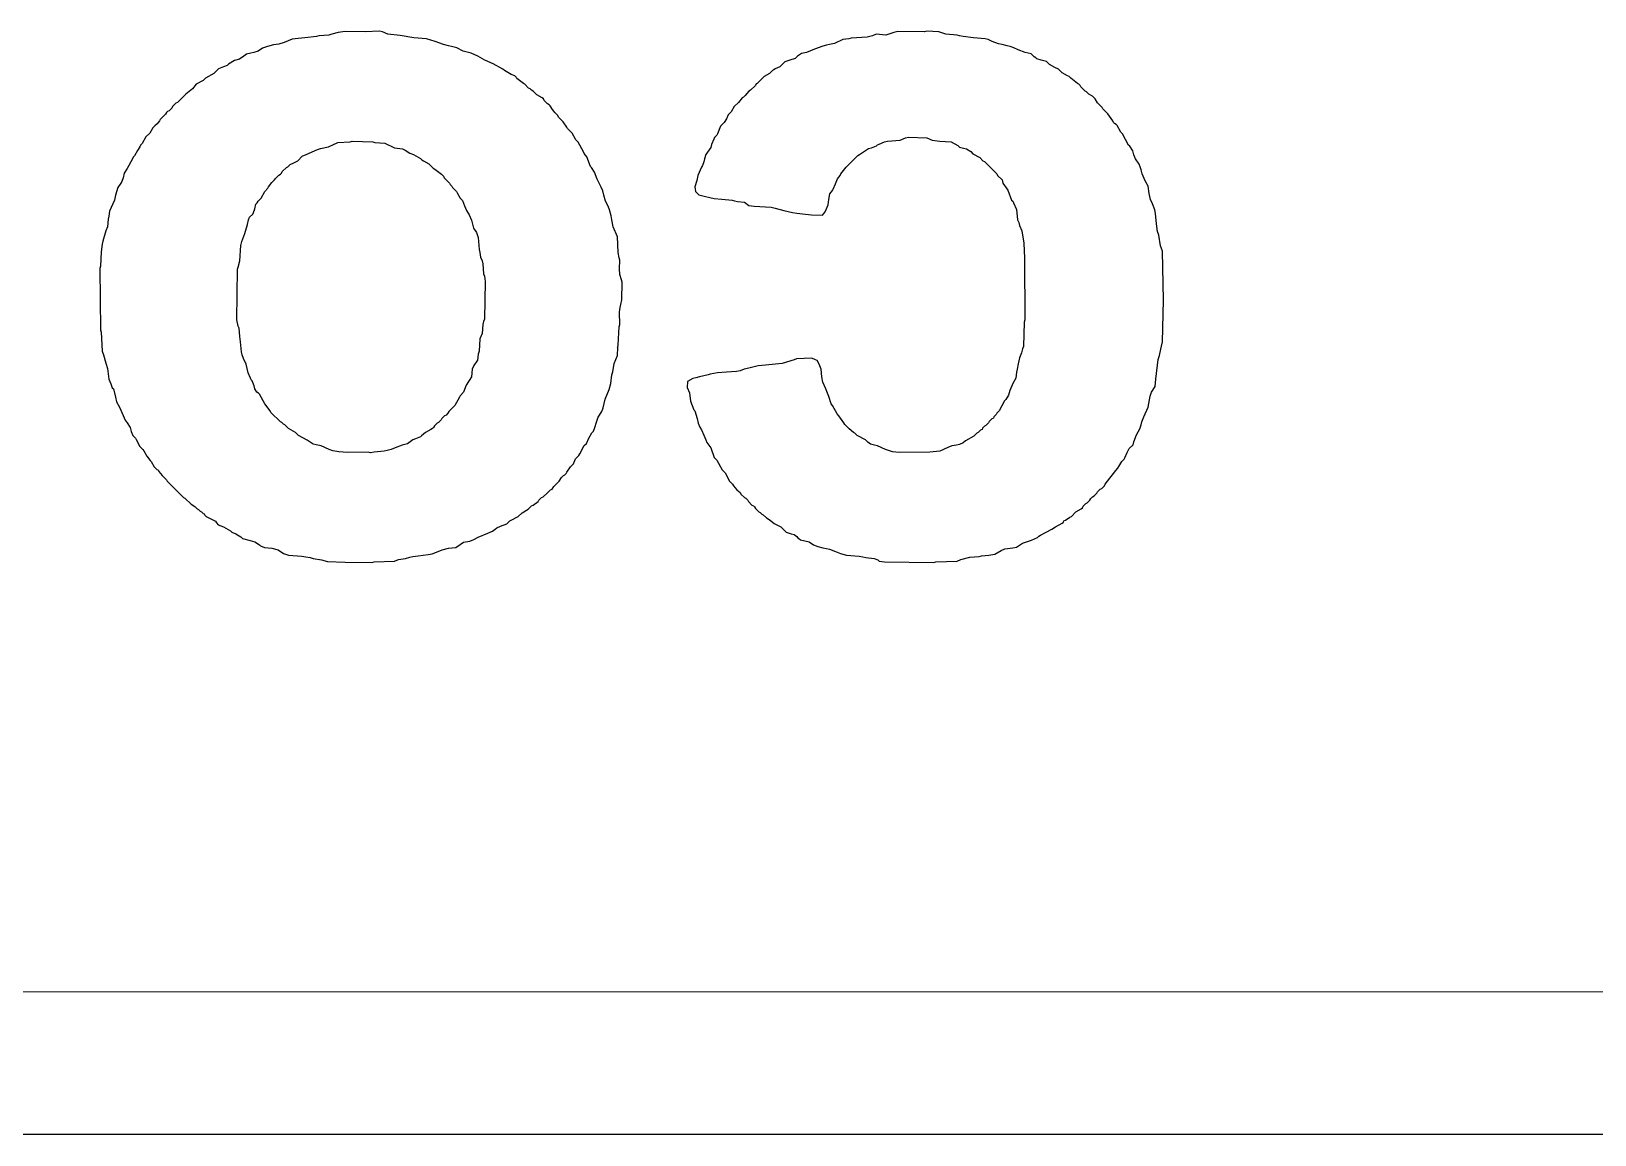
# Model space of a CAD drawing. Header units: millimetres. Extents: x -3 to 175, y -4 to 177.
# Drawn here: x 104.495 to 107.204, y 55.553 to 57.466 of the extents above; entities that cross this region are included whole.
import ezdxf

# ---------------------------------------------------------------- set-up
doc = ezdxf.new("R2010")
doc.units = ezdxf.units.MM
doc.layers.add('TopOverlay', color=2, linetype='Continuous')

msp = doc.modelspace()

# ---------------------------------------------------------------- linework, layer by layer
at = {"layer": 'TopOverlay'}
for p, q in [((104.9148, 57.4422), (104.9044, 57.4395)), ((104.924, 57.4435), (104.9148, 57.4422)), ((104.9332, 57.4461), (104.924, 57.4435)), ((104.9404, 57.4494), (104.9332, 57.4461)), ((104.947, 57.452), (104.9404, 57.4494)), ((104.9575, 57.4533), (104.947, 57.452)), ((104.9693, 57.4546), (104.9575, 57.4533)), ((104.9896, 57.4566), (104.9693, 57.4546)), ((104.9936, 57.4579), (104.9896, 57.4566)), ((105.0106, 57.4592), (104.9936, 57.4579)), ((105.0159, 57.4605), (105.0106, 57.4592)), ((105.027, 57.4638), (105.0159, 57.4605)), ((105.0388, 57.4651), (105.027, 57.4638)), ((105.0736, 57.4645), (105.0388, 57.4651)), ((105.0985, 57.4658), (105.0736, 57.4645)), ((105.1038, 57.4645), (105.0985, 57.4658)), ((105.1129, 57.4605), (105.1038, 57.4645)), ((105.1346, 57.4586), (105.1129, 57.4605)), ((105.1582, 57.4546), (105.1346, 57.4586)), ((105.1799, 57.4527), (105.1582, 57.4546)), ((105.1949, 57.4481), (105.1799, 57.4527)), ((105.2094, 57.4428), (105.1949, 57.4481)), ((105.2179, 57.4408), (105.2094, 57.4428)), ((105.2231, 57.4395), (105.2179, 57.4408)), ((105.8732, 57.4415), (105.8666, 57.4402)), ((105.8784, 57.4428), (105.8732, 57.4415)), ((105.887, 57.4448), (105.8784, 57.4428)), ((105.9014, 57.4513), (105.887, 57.4448)), ((105.9119, 57.4527), (105.9014, 57.4513)), ((105.9158, 57.454), (105.9119, 57.4527)), ((105.9434, 57.4553), (105.9158, 57.454)), ((105.9526, 57.4579), (105.9434, 57.4553)), ((105.9591, 57.4605), (105.9526, 57.4579)), ((105.9762, 57.4592), (105.9591, 57.4605)), ((105.9814, 57.4605), (105.9762, 57.4592)), ((105.9899, 57.4638), (105.9814, 57.4605)), ((105.9965, 57.4651), (105.9899, 57.4638)), ((106.0431, 57.4645), (105.9965, 57.4651)), ((106.047, 57.4658), (106.0431, 57.4645)), ((106.068, 57.4645), (106.047, 57.4658)), ((106.0732, 57.4631), (106.068, 57.4645)), ((106.0798, 57.4605), (106.0732, 57.4631)), ((106.0995, 57.4592), (106.0798, 57.4605)), ((106.1034, 57.4579), (106.0995, 57.4592)), ((106.11, 57.4566), (106.1034, 57.4579)), ((106.1277, 57.4546), (106.11, 57.4566)), ((106.148, 57.4527), (106.1277, 57.4546)), ((106.1533, 57.4513), (106.148, 57.4527)), ((106.1605, 57.4481), (106.1533, 57.4513)), ((106.171, 57.4441), (106.1605, 57.4481)), ((106.1775, 57.4428), (106.171, 57.4441)), ((106.1861, 57.4408), (106.1775, 57.4428)), ((106.1913, 57.4395), (106.1861, 57.4408)), ((104.8473, 57.4153), (104.8368, 57.4087)), ((104.8558, 57.4172), (104.8473, 57.4153)), ((104.8637, 57.4225), (104.8558, 57.4172)), ((104.8683, 57.4258), (104.8637, 57.4225)), ((104.8755, 57.4277), (104.8683, 57.4258)), ((104.8807, 57.429), (104.8755, 57.4277)), ((104.888, 57.431), (104.8807, 57.429)), ((104.8958, 57.4363), (104.888, 57.431)), ((104.9044, 57.4395), (104.8958, 57.4363)), ((105.2323, 57.4369), (105.2231, 57.4395)), ((105.2435, 57.431), (105.2323, 57.4369)), ((105.2573, 57.4277), (105.2435, 57.431)), ((105.2691, 57.4225), (105.2573, 57.4277)), ((105.2809, 57.4159), (105.2691, 57.4225)), ((105.2953, 57.4094), (105.2809, 57.4159)), ((105.8096, 57.4159), (105.801, 57.4126)), ((105.8187, 57.4185), (105.8096, 57.4159)), ((105.8227, 57.4225), (105.8187, 57.4185)), ((105.8299, 57.4271), (105.8227, 57.4225)), ((105.8384, 57.429), (105.8299, 57.4271)), ((105.8522, 57.4349), (105.8384, 57.429)), ((105.8666, 57.4402), (105.8522, 57.4349)), ((106.1979, 57.4369), (106.1913, 57.4395)), ((106.2051, 57.4336), (106.1979, 57.4369)), ((106.2176, 57.429), (106.2051, 57.4336)), ((106.2281, 57.4264), (106.2176, 57.429)), ((106.2333, 57.4212), (106.2281, 57.4264)), ((106.2359, 57.4199), (106.2333, 57.4212)), ((106.2379, 57.4179), (106.2359, 57.4199)), ((106.2451, 57.4159), (106.2379, 57.4179)), ((106.2543, 57.4133), (106.2451, 57.4159)), ((106.2595, 57.4081), (106.2543, 57.4133)), ((104.8112, 57.3923), (104.7968, 57.3844)), ((104.8197, 57.4008), (104.8112, 57.3923)), ((104.8283, 57.4041), (104.8197, 57.4008)), ((104.8348, 57.4067), (104.8283, 57.4041)), ((104.8368, 57.4087), (104.8348, 57.4067)), ((105.3124, 57.4002), (105.2953, 57.4094)), ((105.315, 57.3976), (105.3124, 57.4002)), ((105.3268, 57.391), (105.315, 57.3976)), ((105.3333, 57.3884), (105.3268, 57.391)), ((105.3353, 57.3864), (105.3333, 57.3884)), ((105.3366, 57.3838), (105.3353, 57.3864)), ((105.765, 57.3871), (105.7531, 57.3753)), ((105.7741, 57.3923), (105.765, 57.3871)), ((105.7794, 57.3976), (105.7741, 57.3923)), ((105.782, 57.3989), (105.7794, 57.3976)), ((105.784, 57.4008), (105.782, 57.3989)), ((105.7925, 57.4041), (105.784, 57.4008)), ((105.801, 57.4126), (105.7925, 57.4041)), ((106.2687, 57.4028), (106.2595, 57.4081)), ((106.2753, 57.4002), (106.2687, 57.4028)), ((106.2818, 57.3936), (106.2753, 57.4002)), ((106.291, 57.3884), (106.2818, 57.3936)), ((106.2936, 57.3871), (106.291, 57.3884)), ((106.2963, 57.3844), (106.2936, 57.3871)), ((104.7745, 57.3661), (104.7627, 57.3569)), ((104.781, 57.3739), (104.7745, 57.3661)), ((104.7928, 57.3805), (104.781, 57.3739)), ((104.7968, 57.3844), (104.7928, 57.3805)), ((105.3478, 57.3753), (105.3366, 57.3838)), ((105.3504, 57.3739), (105.3478, 57.3753)), ((105.357, 57.3674), (105.3504, 57.3739)), ((105.3596, 57.3661), (105.357, 57.3674)), ((105.3622, 57.3634), (105.3596, 57.3661)), ((105.3648, 57.3621), (105.3622, 57.3634)), ((105.3714, 57.3556), (105.3648, 57.3621)), ((105.7387, 57.3621), (105.7322, 57.3543)), ((105.7413, 57.3634), (105.7387, 57.3621)), ((105.7499, 57.372), (105.7413, 57.3634)), ((105.7512, 57.3746), (105.7499, 57.372)), ((105.7531, 57.3753), (105.7512, 57.3746)), ((106.3081, 57.3753), (106.2963, 57.3844)), ((106.3107, 57.3739), (106.3081, 57.3753)), ((106.3127, 57.372), (106.3107, 57.3739)), ((106.314, 57.3693), (106.3127, 57.372)), ((106.3212, 57.3621), (106.314, 57.3693)), ((106.3238, 57.3608), (106.3212, 57.3621)), ((106.3278, 57.3569), (106.3238, 57.3608)), ((104.7384, 57.3326), (104.7338, 57.328)), ((104.7397, 57.3352), (104.7384, 57.3326)), ((104.7456, 57.3411), (104.7397, 57.3352)), ((104.7482, 57.3425), (104.7456, 57.3411)), ((104.7627, 57.3569), (104.7482, 57.3425)), ((105.3806, 57.3503), (105.3714, 57.3556)), ((105.3825, 57.3484), (105.3806, 57.3503)), ((105.3839, 57.3457), (105.3825, 57.3484)), ((105.3898, 57.3398), (105.3839, 57.3457)), ((105.3924, 57.3385), (105.3898, 57.3398)), ((105.3943, 57.3366), (105.3924, 57.3385)), ((105.3983, 57.33), (105.3943, 57.3366)), ((105.7131, 57.3352), (105.7079, 57.3261)), ((105.7204, 57.3425), (105.7131, 57.3352)), ((105.7269, 57.3503), (105.7204, 57.3425)), ((105.7295, 57.3516), (105.7269, 57.3503)), ((105.7322, 57.3543), (105.7295, 57.3516)), ((106.3343, 57.353), (106.3278, 57.3569)), ((106.3389, 57.3484), (106.3343, 57.353)), ((106.3428, 57.3418), (106.3389, 57.3484)), ((106.3507, 57.3339), (106.3428, 57.3418)), ((106.352, 57.3313), (106.3507, 57.3339)), ((104.7135, 57.3051), (104.7089, 57.3018)), ((104.7148, 57.3077), (104.7135, 57.3051)), ((104.7174, 57.3103), (104.7148, 57.3077)), ((104.7187, 57.3129), (104.7174, 57.3103)), ((104.7279, 57.3221), (104.7187, 57.3129)), ((104.7292, 57.3247), (104.7279, 57.3221)), ((104.7312, 57.3267), (104.7292, 57.3247)), ((104.7338, 57.328), (104.7312, 57.3267)), ((105.4009, 57.3274), (105.3983, 57.33)), ((105.4022, 57.3247), (105.4009, 57.3274)), ((105.4075, 57.3195), (105.4022, 57.3247)), ((105.4088, 57.3169), (105.4075, 57.3195)), ((105.4166, 57.309), (105.4088, 57.3169)), ((105.4232, 57.2998), (105.4166, 57.309)), ((105.6961, 57.3077), (105.6895, 57.3011)), ((105.7, 57.3142), (105.6961, 57.3077)), ((105.7026, 57.3208), (105.7, 57.3142)), ((105.7079, 57.3261), (105.7026, 57.3208)), ((106.3606, 57.3228), (106.352, 57.3313)), ((106.3691, 57.3103), (106.3606, 57.3228)), ((106.3704, 57.3077), (106.3691, 57.3103)), ((106.3724, 57.3057), (106.3704, 57.3077)), ((106.375, 57.3044), (106.3724, 57.3057)), ((104.6938, 57.2828), (104.6872, 57.271)), ((104.7004, 57.2893), (104.6938, 57.2828)), ((104.7056, 57.2985), (104.7004, 57.2893)), ((104.7089, 57.3018), (104.7056, 57.2985)), ((105.4245, 57.2972), (105.4232, 57.2998)), ((105.4324, 57.2893), (105.4245, 57.2972)), ((105.439, 57.2775), (105.4324, 57.2893)), ((105.6777, 57.2788), (105.6738, 57.2696)), ((105.679, 57.2815), (105.6777, 57.2788)), ((105.683, 57.2854), (105.679, 57.2815)), ((105.6843, 57.288), (105.683, 57.2854)), ((105.6895, 57.3011), (105.6843, 57.288)), ((106.0011, 57.2769), (106.0103, 57.2808)), ((106.0103, 57.2808), (106.0155, 57.2821)), ((106.0155, 57.2821), (106.047, 57.2808)), ((106.047, 57.2808), (106.0562, 57.2769)), ((106.377, 57.3024), (106.375, 57.3044)), ((106.3835, 57.2906), (106.377, 57.3024)), ((106.3861, 57.288), (106.3835, 57.2906)), ((106.3966, 57.2683), (106.3861, 57.288)), ((104.6794, 57.2592), (104.6741, 57.25)), ((104.6833, 57.2657), (104.6794, 57.2592)), ((104.6846, 57.2683), (104.6833, 57.2657)), ((104.6872, 57.271), (104.6846, 57.2683)), ((104.9647, 57.2493), (104.9713, 57.2519)), ((104.9713, 57.2519), (104.9909, 57.2611)), ((104.9909, 57.2611), (104.9962, 57.2624)), ((104.9962, 57.2624), (105.01, 57.2657)), ((105.01, 57.2657), (105.0264, 57.2729)), ((105.0264, 57.2729), (105.0474, 57.2742)), ((105.0474, 57.2742), (105.0513, 57.2755)), ((105.0513, 57.2755), (105.0867, 57.2742)), ((105.0867, 57.2742), (105.0906, 57.2729)), ((105.0906, 57.2729), (105.1077, 57.2716)), ((105.1077, 57.2716), (105.1248, 57.2637)), ((105.1248, 57.2637), (105.1385, 57.2618)), ((105.1385, 57.2618), (105.1431, 57.2598)), ((105.1431, 57.2598), (105.151, 57.2546)), ((105.151, 57.2546), (105.1575, 57.2519)), ((105.1575, 57.2519), (105.1694, 57.2454)), ((105.4429, 57.2736), (105.439, 57.2775)), ((105.4521, 57.2565), (105.4429, 57.2736)), ((105.4534, 57.2539), (105.4521, 57.2565)), ((105.458, 57.248), (105.4534, 57.2539)), ((105.6639, 57.2519), (105.662, 57.2447)), ((105.6725, 57.2644), (105.6639, 57.2519)), ((105.6738, 57.2696), (105.6725, 57.2644)), ((105.9073, 57.2303), (105.9276, 57.2506)), ((105.9276, 57.2506), (105.9303, 57.2519)), ((105.9303, 57.2519), (105.946, 57.2624)), ((105.946, 57.2624), (105.9512, 57.2637)), ((105.9512, 57.2637), (105.9598, 57.267)), ((105.9598, 57.267), (105.9617, 57.269)), ((105.9617, 57.269), (105.9644, 57.2703)), ((105.9644, 57.2703), (105.9735, 57.2742)), ((105.9735, 57.2742), (105.9788, 57.2755)), ((105.9788, 57.2755), (106.0011, 57.2769)), ((106.0562, 57.2769), (106.0693, 57.2755)), ((106.0693, 57.2755), (106.089, 57.2742)), ((106.089, 57.2742), (106.1008, 57.2677)), ((106.1008, 57.2677), (106.1034, 57.2651)), ((106.1034, 57.2651), (106.1106, 57.2631)), ((106.1106, 57.2631), (106.1159, 57.2618)), ((106.1159, 57.2618), (106.1231, 57.2572)), ((106.1231, 57.2572), (106.127, 57.2532)), ((106.127, 57.2532), (106.1388, 57.2467)), ((106.3986, 57.2664), (106.3966, 57.2683)), ((106.4038, 57.2585), (106.3986, 57.2664)), ((106.4058, 57.2513), (106.4038, 57.2585)), ((106.4084, 57.2447), (106.4058, 57.2513)), ((104.661, 57.2277), (104.6558, 57.2198)), ((104.6702, 57.2447), (104.661, 57.2277)), ((104.6715, 57.2473), (104.6702, 57.2447)), ((104.6741, 57.25), (104.6715, 57.2473)), ((104.9299, 57.2224), (104.9372, 57.2296)), ((104.9372, 57.2296), (104.9398, 57.2309)), ((104.9398, 57.2309), (104.9437, 57.2349)), ((104.9437, 57.2349), (104.9503, 57.2375)), ((104.9503, 57.2375), (104.9568, 57.2414)), ((104.9568, 57.2414), (104.9647, 57.2493)), ((105.1694, 57.2454), (105.172, 57.2428)), ((105.172, 57.2428), (105.1746, 57.2414)), ((105.1746, 57.2414), (105.1838, 57.2362)), ((105.1838, 57.2362), (105.1917, 57.2283)), ((105.1917, 57.2283), (105.1943, 57.227)), ((105.1943, 57.227), (105.2061, 57.2178)), ((105.4639, 57.2316), (105.458, 57.248)), ((105.4658, 57.2296), (105.4639, 57.2316)), ((105.4711, 57.2218), (105.4658, 57.2296)), ((105.6567, 57.2303), (105.6502, 57.2159)), ((105.658, 57.2329), (105.6567, 57.2303)), ((105.6607, 57.2395), (105.658, 57.2329)), ((105.662, 57.2447), (105.6607, 57.2395)), ((105.8981, 57.2185), (105.9073, 57.2303)), ((106.1388, 57.2467), (106.1441, 57.2414)), ((106.1441, 57.2414), (106.1467, 57.2401)), ((106.1467, 57.2401), (106.1684, 57.2185)), ((106.415, 57.2355), (106.4084, 57.2447)), ((106.417, 57.2309), (106.415, 57.2355)), ((106.4183, 57.2257), (106.417, 57.2309)), ((106.4202, 57.2185), (106.4183, 57.2257)), ((104.6505, 57.2027), (104.6453, 57.1949)), ((104.6518, 57.2054), (104.6505, 57.2027)), ((104.6544, 57.2119), (104.6518, 57.2054)), ((104.6558, 57.2198), (104.6544, 57.2119)), ((104.9063, 57.1962), (104.9122, 57.2034)), ((104.9122, 57.2034), (104.9168, 57.208)), ((104.9168, 57.208), (104.9181, 57.2106)), ((104.9181, 57.2106), (104.924, 57.2165)), ((104.924, 57.2165), (104.9267, 57.2178)), ((104.9267, 57.2178), (104.9286, 57.2198)), ((104.9286, 57.2198), (104.9299, 57.2224)), ((105.2061, 57.2178), (105.2094, 57.2145)), ((105.2094, 57.2145), (105.2107, 57.2119)), ((105.2107, 57.2119), (105.2199, 57.2027)), ((105.2199, 57.2027), (105.2212, 57.2001)), ((105.2212, 57.2001), (105.2231, 57.1981)), ((105.2231, 57.1981), (105.2238, 57.1975)), ((105.2238, 57.1975), (105.2251, 57.1949)), ((105.4757, 57.2093), (105.4711, 57.2218)), ((105.4829, 57.1955), (105.4757, 57.2093)), ((105.6482, 57.2073), (105.6449, 57.1962)), ((105.6502, 57.2159), (105.6482, 57.2073)), ((105.885, 57.1922), (105.8889, 57.2014)), ((105.8889, 57.2014), (105.8922, 57.21)), ((105.8922, 57.21), (105.8968, 57.2159)), ((105.8968, 57.2159), (105.8981, 57.2185)), ((106.1684, 57.2185), (106.1697, 57.2159)), ((106.1697, 57.2159), (106.1775, 57.208)), ((106.1775, 57.208), (106.1789, 57.2027)), ((106.1789, 57.2027), (106.1874, 57.1903)), ((106.4255, 57.2067), (106.4202, 57.2185)), ((106.4307, 57.1975), (106.4255, 57.2067)), ((106.4321, 57.1844), (106.4307, 57.1975)), ((104.6394, 57.1732), (104.6308, 57.1542)), ((104.6413, 57.1818), (104.6394, 57.1732)), ((104.6453, 57.1949), (104.6413, 57.1818)), ((104.8866, 57.1686), (104.888, 57.1713)), ((104.888, 57.1713), (104.8932, 57.1765)), ((104.8932, 57.1765), (104.8998, 57.1883)), ((104.8998, 57.1883), (104.905, 57.1936)), ((104.905, 57.1936), (104.9063, 57.1962)), ((105.2251, 57.1949), (105.2317, 57.1883)), ((105.2317, 57.1883), (105.233, 57.1857)), ((105.233, 57.1857), (105.2382, 57.1765)), ((105.2382, 57.1765), (105.2422, 57.1726)), ((105.2422, 57.1726), (105.2461, 57.1634)), ((105.4855, 57.189), (105.4829, 57.1955)), ((105.4875, 57.1818), (105.4855, 57.189)), ((105.4901, 57.1713), (105.4875, 57.1818)), ((105.4947, 57.1627), (105.4901, 57.1713)), ((105.6449, 57.1962), (105.6462, 57.1883)), ((105.6462, 57.1883), (105.6521, 57.1824)), ((105.6521, 57.1824), (105.6613, 57.1798)), ((105.6613, 57.1798), (105.6712, 57.1778)), ((105.6712, 57.1778), (105.6784, 57.1758)), ((105.6784, 57.1758), (105.6915, 57.1745)), ((105.6915, 57.1745), (105.7099, 57.1732)), ((105.7099, 57.1732), (105.7138, 57.1719)), ((105.7138, 57.1719), (105.719, 57.1706)), ((105.719, 57.1706), (105.7308, 57.1693)), ((105.7308, 57.1693), (105.7387, 57.164)), ((105.8758, 57.1647), (105.8771, 57.1739)), ((105.8771, 57.1739), (105.8791, 57.1837)), ((105.8791, 57.1837), (105.8837, 57.1896)), ((105.8837, 57.1896), (105.885, 57.1922)), ((106.1874, 57.1903), (106.1939, 57.1732)), ((106.1939, 57.1732), (106.1959, 57.1713)), ((106.1959, 57.1713), (106.1972, 57.1686)), ((106.4347, 57.1739), (106.4321, 57.1844)), ((106.438, 57.1667), (106.4347, 57.1739)), ((104.6295, 57.145), (104.6282, 57.1398)), ((104.6308, 57.1542), (104.6295, 57.145)), ((104.8716, 57.1391), (104.8735, 57.1437)), ((104.8735, 57.1437), (104.8788, 57.149)), ((104.8788, 57.149), (104.8801, 57.1516)), ((104.8801, 57.1516), (104.8827, 57.1581)), ((104.8827, 57.1581), (104.884, 57.166)), ((104.884, 57.166), (104.8866, 57.1686)), ((105.2461, 57.1634), (105.2494, 57.1549)), ((105.2494, 57.1549), (105.254, 57.1476)), ((105.254, 57.1476), (105.2579, 57.1385)), ((105.4973, 57.1562), (105.4947, 57.1627)), ((105.5, 57.1457), (105.4973, 57.1562)), ((105.5013, 57.1391), (105.5, 57.1457)), ((105.7387, 57.164), (105.7479, 57.1627)), ((105.7479, 57.1627), (105.7774, 57.1608)), ((105.7774, 57.1608), (105.784, 57.1594)), ((105.784, 57.1594), (105.7991, 57.1549)), ((105.7991, 57.1549), (105.8142, 57.1516)), ((105.8142, 57.1516), (105.822, 57.1503)), ((105.822, 57.1503), (105.8365, 57.149)), ((105.8365, 57.149), (105.8469, 57.1476)), ((105.8469, 57.1476), (105.866, 57.147)), ((105.866, 57.147), (105.8693, 57.1503)), ((105.8693, 57.1503), (105.8706, 57.1529)), ((105.8706, 57.1529), (105.8758, 57.1647)), ((106.1972, 57.1686), (106.2025, 57.1568)), ((106.2025, 57.1568), (106.2044, 57.1391)), ((106.4419, 57.1562), (106.438, 57.1667)), ((106.4432, 57.1496), (106.4419, 57.1562)), ((106.4452, 57.1319), (106.4432, 57.1496)), ((104.6243, 57.1201), (104.619, 57.1017)), ((104.6269, 57.1266), (104.6243, 57.1201)), ((104.6282, 57.1398), (104.6269, 57.1266)), ((104.8597, 57.1011), (104.865, 57.1155)), ((104.865, 57.1155), (104.8696, 57.1306)), ((104.8696, 57.1306), (104.8716, 57.1391)), ((105.2579, 57.1385), (105.2612, 57.1247)), ((105.2612, 57.1247), (105.2664, 57.1168)), ((105.2664, 57.1168), (105.2697, 57.1083)), ((105.5032, 57.1266), (105.5013, 57.1391)), ((105.5111, 57.1096), (105.5032, 57.1266)), ((106.2044, 57.1391), (106.2058, 57.1352)), ((106.2058, 57.1352), (106.2064, 57.1345)), ((106.2064, 57.1345), (106.2077, 57.1293)), ((106.2077, 57.1293), (106.2117, 57.1201)), ((106.2117, 57.1201), (106.2149, 57.0984)), ((106.4465, 57.1188), (106.4452, 57.1319)), ((106.4491, 57.1122), (106.4465, 57.1188)), ((104.6177, 57.0965), (104.6164, 57.0834)), ((104.619, 57.1017), (104.6177, 57.0965)), ((104.8565, 57.0676), (104.8584, 57.0945)), ((104.8584, 57.0945), (104.8597, 57.1011)), ((105.2697, 57.1083), (105.271, 57.0873)), ((105.5124, 57.082), (105.5111, 57.1096)), ((106.2149, 57.0984), (106.2162, 57.0722)), ((106.4517, 57.0939), (106.4491, 57.1122)), ((106.4557, 57.0847), (106.4517, 57.0939)), ((104.6164, 57.0834), (104.6151, 57.0584)), ((104.8538, 57.0571), (104.8565, 57.0676)), ((105.271, 57.0873), (105.2723, 57.082)), ((105.2723, 57.082), (105.2737, 57.0742)), ((105.2737, 57.0742), (105.2763, 57.0676)), ((105.2763, 57.0676), (105.2776, 57.0624)), ((105.2776, 57.0624), (105.2789, 57.0453)), ((105.5137, 57.0729), (105.5124, 57.082)), ((105.515, 57.0689), (105.5137, 57.0729)), ((105.5144, 57.0538), (105.515, 57.0689)), ((106.2162, 57.0722), (106.2169, 56.9653)), ((106.457, 56.9994), (106.4557, 57.0847)), ((104.6151, 57.0584), (104.6138, 57.0545)), ((104.6138, 57.0545), (104.6151, 56.9482)), ((104.8512, 56.9653), (104.8525, 57.0532)), ((104.8525, 57.0532), (104.8538, 57.0571)), ((105.2789, 57.0453), (105.2802, 57.0414)), ((105.2802, 57.0414), (105.2815, 57.0322)), ((105.515, 57.044), (105.5144, 57.0538)), ((105.5177, 57.0348), (105.515, 57.044)), ((105.519, 57.0309), (105.5177, 57.0348)), ((105.2815, 57.0322), (105.2802, 56.9666)), ((105.5183, 57.0001), (105.519, 57.0309)), ((105.5144, 56.9791), (105.5157, 56.9869)), ((105.5157, 56.9869), (105.517, 56.9922)), ((105.517, 56.9922), (105.5183, 57.0001)), ((106.4557, 56.9272), (106.457, 56.9994)), ((104.8538, 56.9548), (104.8512, 56.9653)), ((104.8552, 56.9509), (104.8538, 56.9548)), ((105.2776, 56.9574), (105.2763, 56.9417)), ((105.2789, 56.9627), (105.2776, 56.9574)), ((105.2802, 56.9666), (105.2789, 56.9627)), ((105.5124, 56.922), (105.5137, 56.9535)), ((105.5137, 56.9535), (105.515, 56.9574)), ((105.515, 56.9574), (105.5144, 56.9791)), ((106.2156, 56.9614), (106.2143, 56.9194)), ((106.2169, 56.9653), (106.2156, 56.9614)), ((104.6151, 56.9482), (104.6164, 56.9443)), ((104.6164, 56.9443), (104.6177, 56.9115)), ((104.8565, 56.9364), (104.8552, 56.9509)), ((104.8578, 56.9272), (104.8565, 56.9364)), ((104.8591, 56.9102), (104.8578, 56.9272)), ((105.2723, 56.9325), (105.271, 56.9115)), ((105.2763, 56.9417), (105.2723, 56.9325)), ((106.4537, 56.92), (106.4557, 56.9272)), ((104.6177, 56.9115), (104.6203, 56.9049)), ((104.6203, 56.9049), (104.6243, 56.8905)), ((104.8604, 56.9049), (104.8591, 56.9102)), ((104.863, 56.8984), (104.8604, 56.9049)), ((104.8676, 56.8885), (104.863, 56.8984)), ((105.2697, 56.9063), (105.2684, 56.8958)), ((105.271, 56.9115), (105.2697, 56.9063)), ((105.5052, 56.8899), (105.5111, 56.9036)), ((105.5111, 56.9181), (105.5124, 56.9207)), ((105.5118, 56.9174), (105.5111, 56.9181)), ((105.5111, 56.9036), (105.5118, 56.9174)), ((105.5124, 56.9207), (105.5124, 56.922)), ((105.8476, 56.899), (105.8214, 56.8977)), ((105.8542, 56.8964), (105.8476, 56.899)), ((106.2077, 56.8997), (106.2051, 56.8892)), ((106.211, 56.9082), (106.2077, 56.8997)), ((106.213, 56.9154), (106.211, 56.9082)), ((106.2143, 56.9194), (106.213, 56.9154)), ((106.4478, 56.8971), (106.4504, 56.9036)), ((106.4504, 56.9036), (106.4524, 56.9148)), ((106.4524, 56.9148), (106.4537, 56.92)), ((104.6243, 56.8905), (104.6269, 56.8813)), ((104.6269, 56.8813), (104.6295, 56.863)), ((104.8709, 56.8735), (104.8676, 56.8885)), ((104.8748, 56.8643), (104.8709, 56.8735)), ((105.2592, 56.88), (105.2579, 56.8669)), ((105.2618, 56.8866), (105.2592, 56.88)), ((105.2684, 56.8958), (105.2618, 56.8866)), ((105.5013, 56.8702), (105.5026, 56.8754)), ((105.5026, 56.8754), (105.5052, 56.8899)), ((105.6718, 56.8715), (105.6679, 56.8702)), ((105.6843, 56.8735), (105.6718, 56.8715)), ((105.7, 56.8748), (105.6843, 56.8735)), ((105.7171, 56.8761), (105.7, 56.8748)), ((105.7236, 56.8774), (105.7171, 56.8761)), ((105.7302, 56.88), (105.7236, 56.8774)), ((105.7387, 56.882), (105.7302, 56.88)), ((105.7545, 56.8859), (105.7387, 56.882)), ((105.7676, 56.8872), (105.7545, 56.8859)), ((105.7964, 56.8899), (105.7676, 56.8872)), ((105.8174, 56.8964), (105.7964, 56.8899)), ((105.8214, 56.8977), (105.8174, 56.8964)), ((105.8568, 56.8951), (105.8542, 56.8964)), ((105.8607, 56.8885), (105.8568, 56.8951)), ((105.864, 56.88), (105.8607, 56.8885)), ((105.8653, 56.8669), (105.864, 56.88)), ((106.2025, 56.8748), (106.2012, 56.8643)), ((106.2038, 56.88), (106.2025, 56.8748)), ((106.2051, 56.8892), (106.2038, 56.88)), ((106.4439, 56.863), (106.4478, 56.8971)), ((104.6295, 56.863), (104.6328, 56.8544)), ((104.6328, 56.8544), (104.6354, 56.8479)), ((104.6354, 56.8479), (104.6374, 56.8459)), ((104.6374, 56.8459), (104.6413, 56.8315)), ((104.8761, 56.8616), (104.8748, 56.8643)), ((104.8781, 56.8597), (104.8761, 56.8616)), ((104.8814, 56.8512), (104.8781, 56.8597)), ((104.8827, 56.8459), (104.8814, 56.8512)), ((104.886, 56.84), (104.8827, 56.8459)), ((105.2487, 56.8525), (105.2441, 56.84)), ((105.2579, 56.8669), (105.2487, 56.8525)), ((105.4895, 56.8282), (105.4967, 56.8446)), ((105.4967, 56.8446), (105.4993, 56.8551)), ((105.4993, 56.8551), (105.5013, 56.8702)), ((105.6325, 56.8584), (105.6318, 56.8485)), ((105.6318, 56.8485), (105.6357, 56.8393)), ((105.6416, 56.8636), (105.6325, 56.8584)), ((105.6469, 56.8649), (105.6416, 56.8636)), ((105.6528, 56.8669), (105.6469, 56.8649)), ((105.6679, 56.8702), (105.6528, 56.8669)), ((105.8666, 56.8577), (105.8653, 56.8669)), ((105.8719, 56.8459), (105.8666, 56.8577)), ((105.8738, 56.8413), (105.8719, 56.8459)), ((106.1959, 56.8551), (106.1907, 56.8433)), ((106.2012, 56.8643), (106.1959, 56.8551)), ((106.4366, 56.84), (106.4425, 56.8498)), ((106.4425, 56.8498), (106.4439, 56.863)), ((104.6413, 56.8315), (104.6426, 56.8236)), ((104.6426, 56.8236), (104.6479, 56.8144)), ((104.8886, 56.8387), (104.886, 56.84)), ((104.8906, 56.8367), (104.8886, 56.8387)), ((104.8998, 56.8197), (104.8906, 56.8367)), ((104.9089, 56.8079), (104.8998, 56.8197)), ((105.229, 56.817), (105.2186, 56.8065)), ((105.2369, 56.8315), (105.229, 56.817)), ((105.2382, 56.8341), (105.2369, 56.8315)), ((105.2441, 56.84), (105.2382, 56.8341)), ((105.4862, 56.8131), (105.4895, 56.8282)), ((105.6357, 56.8393), (105.6377, 56.8243)), ((105.6377, 56.8243), (105.643, 56.8098)), ((105.8771, 56.8328), (105.8738, 56.8413)), ((105.8811, 56.8197), (105.8771, 56.8328)), ((105.8837, 56.817), (105.8811, 56.8197)), ((105.8916, 56.8026), (105.8837, 56.817)), ((106.1815, 56.8249), (106.1723, 56.8079)), ((106.1841, 56.8275), (106.1815, 56.8249)), ((106.1887, 56.8348), (106.1841, 56.8275)), ((106.1907, 56.8433), (106.1887, 56.8348)), ((106.4307, 56.8144), (106.4327, 56.8269)), ((106.4327, 56.8269), (106.434, 56.8334)), ((106.434, 56.8334), (106.4366, 56.84)), ((104.6479, 56.8144), (104.6544, 56.8)), ((104.6544, 56.8), (104.6577, 56.7915)), ((104.6577, 56.7915), (104.661, 56.7869)), ((104.9103, 56.8052), (104.9089, 56.8079)), ((104.9267, 56.7888), (104.9103, 56.8052)), ((105.2054, 56.7921), (105.2008, 56.7875)), ((105.2067, 56.7947), (105.2054, 56.7921)), ((105.2113, 56.7993), (105.2067, 56.7947)), ((105.214, 56.8006), (105.2113, 56.7993)), ((105.2172, 56.8039), (105.214, 56.8006)), ((105.2186, 56.8065), (105.2172, 56.8039)), ((105.4744, 56.7882), (105.4777, 56.7967)), ((105.4777, 56.7967), (105.4836, 56.8065)), ((105.4836, 56.8065), (105.4862, 56.8131)), ((105.643, 56.8098), (105.6449, 56.8079)), ((105.6449, 56.8079), (105.6489, 56.7947)), ((105.6489, 56.7947), (105.6508, 56.7862)), ((105.8948, 56.7993), (105.8916, 56.8026)), ((105.9034, 56.7869), (105.8948, 56.7993)), ((106.1598, 56.7941), (106.1552, 56.7895)), ((106.1625, 56.7954), (106.1598, 56.7941)), ((106.1631, 56.7974), (106.1625, 56.7954)), ((106.1671, 56.8013), (106.1631, 56.7974)), ((106.1684, 56.8039), (106.1671, 56.8013)), ((106.1723, 56.8079), (106.1684, 56.8039)), ((106.4196, 56.7888), (106.4229, 56.7974)), ((106.4229, 56.7974), (106.4307, 56.8144)), ((104.661, 56.7869), (104.6662, 56.779)), ((104.6662, 56.779), (104.6682, 56.7718)), ((104.6682, 56.7718), (104.6708, 56.7652)), ((104.6708, 56.7652), (104.6754, 56.7606)), ((104.9293, 56.7875), (104.9267, 56.7888)), ((104.9319, 56.7849), (104.9293, 56.7875)), ((104.9345, 56.7836), (104.9319, 56.7849)), ((104.9411, 56.777), (104.9345, 56.7836)), ((104.9529, 56.7705), (104.9411, 56.777)), ((104.9581, 56.7652), (104.9529, 56.7705)), ((104.9732, 56.7567), (104.9581, 56.7652)), ((105.1713, 56.7646), (105.1694, 56.7626)), ((105.1785, 56.7705), (105.1713, 56.7646)), ((105.1877, 56.7757), (105.1785, 56.7705)), ((105.1903, 56.777), (105.1877, 56.7757)), ((105.1923, 56.779), (105.1903, 56.777)), ((105.1936, 56.7816), (105.1923, 56.779)), ((105.1982, 56.7862), (105.1936, 56.7816)), ((105.2008, 56.7875), (105.1982, 56.7862)), ((105.4613, 56.7606), (105.4665, 56.7698)), ((105.4665, 56.7698), (105.4691, 56.7724)), ((105.4691, 56.7724), (105.4717, 56.779)), ((105.4717, 56.779), (105.4744, 56.7882)), ((105.6508, 56.7862), (105.6534, 56.7797)), ((105.6534, 56.7797), (105.6567, 56.7751)), ((105.6567, 56.7751), (105.6607, 56.7659)), ((105.6607, 56.7659), (105.6639, 56.7574)), ((105.9047, 56.7842), (105.9034, 56.7869)), ((105.9125, 56.7764), (105.9047, 56.7842)), ((105.9198, 56.7705), (105.9125, 56.7764)), ((105.9224, 56.7692), (105.9198, 56.7705)), ((105.9263, 56.7652), (105.9224, 56.7692)), ((105.9408, 56.7574), (105.9263, 56.7652)), ((106.1284, 56.7639), (106.1139, 56.756)), ((106.1336, 56.7692), (106.1284, 56.7639)), ((106.1362, 56.7705), (106.1336, 56.7692)), ((106.1402, 56.7744), (106.1362, 56.7705)), ((106.1428, 56.7757), (106.1402, 56.7744)), ((106.1434, 56.7777), (106.1428, 56.7757)), ((106.1467, 56.781), (106.1434, 56.7777)), ((106.1493, 56.7823), (106.1467, 56.781)), ((106.1539, 56.7869), (106.1493, 56.7823)), ((106.1552, 56.7895), (106.1539, 56.7869)), ((106.4058, 56.7541), (106.4104, 56.7665)), ((106.4104, 56.7665), (106.4163, 56.7764)), ((106.4163, 56.7764), (106.4183, 56.7836)), ((106.4183, 56.7836), (106.4196, 56.7888)), ((104.6754, 56.7606), (104.6767, 56.758)), ((104.6767, 56.758), (104.6833, 56.7462)), ((104.6833, 56.7462), (104.6885, 56.741)), ((104.6885, 56.741), (104.6899, 56.7383)), ((104.6899, 56.7383), (104.6951, 56.7291)), ((104.9837, 56.7501), (104.9732, 56.7567)), ((104.989, 56.7488), (104.9837, 56.7501)), ((104.9975, 56.7469), (104.989, 56.7488)), ((105.0113, 56.741), (104.9975, 56.7469)), ((105.0178, 56.7383), (105.0113, 56.741)), ((105.0283, 56.737), (105.0178, 56.7383)), ((105.0428, 56.7357), (105.0283, 56.737)), ((105.0788, 56.7364), (105.0428, 56.7357)), ((105.0828, 56.7351), (105.0788, 56.7364)), ((105.0893, 56.7364), (105.0828, 56.7351)), ((105.1064, 56.7377), (105.0893, 56.7364)), ((105.1116, 56.739), (105.1064, 56.7377)), ((105.1188, 56.741), (105.1116, 56.739)), ((105.1254, 56.7436), (105.1188, 56.741)), ((105.1379, 56.7482), (105.1254, 56.7436)), ((105.1471, 56.7508), (105.1379, 56.7482)), ((105.1562, 56.7574), (105.1471, 56.7508)), ((105.1608, 56.7593), (105.1562, 56.7574)), ((105.1694, 56.7626), (105.1608, 56.7593)), ((105.4455, 56.7331), (105.4534, 56.7475)), ((105.4534, 56.7475), (105.4573, 56.7514)), ((105.4573, 56.7514), (105.4613, 56.7606)), ((105.6639, 56.7574), (105.6659, 56.7528)), ((105.6659, 56.7528), (105.6725, 56.7436)), ((105.6725, 56.7436), (105.6784, 56.7272)), ((105.9447, 56.7534), (105.9408, 56.7574)), ((105.9493, 56.7501), (105.9447, 56.7534)), ((105.9565, 56.7482), (105.9493, 56.7501)), ((105.9617, 56.7469), (105.9565, 56.7482)), ((105.9755, 56.741), (105.9617, 56.7469)), ((105.9821, 56.7383), (105.9755, 56.741)), ((105.9873, 56.737), (105.9821, 56.7383)), ((105.9991, 56.7357), (105.9873, 56.737)), ((106.0523, 56.7364), (105.9991, 56.7357)), ((106.0693, 56.7377), (106.0523, 56.7364)), ((106.0837, 56.7442), (106.0693, 56.7377)), ((106.0903, 56.7469), (106.0837, 56.7442)), ((106.0982, 56.7482), (106.0903, 56.7469)), ((106.1034, 56.7495), (106.0982, 56.7482)), ((106.11, 56.7521), (106.1034, 56.7495)), ((106.1139, 56.756), (106.11, 56.7521)), ((106.394, 56.7357), (106.3979, 56.7423)), ((106.3979, 56.7423), (106.4045, 56.7488)), ((106.4045, 56.7488), (106.4058, 56.7541)), ((104.6951, 56.7291), (104.701, 56.7219)), ((104.701, 56.7219), (104.703, 56.72)), ((104.703, 56.72), (104.7082, 56.7108)), ((104.7082, 56.7108), (104.7128, 56.7062)), ((105.4232, 56.7016), (105.4298, 56.7108)), ((105.4298, 56.7108), (105.435, 56.716)), ((105.435, 56.716), (105.4383, 56.7246)), ((105.4383, 56.7246), (105.4442, 56.7305)), ((105.4442, 56.7305), (105.4455, 56.7331)), ((105.6784, 56.7272), (105.683, 56.7226)), ((105.683, 56.7226), (105.6921, 56.7055)), ((106.3783, 56.7082), (106.3848, 56.72)), ((106.3848, 56.72), (106.3888, 56.7239)), ((106.3888, 56.7239), (106.3901, 56.7265)), ((106.3901, 56.7265), (106.394, 56.7357)), ((104.7128, 56.7062), (104.7148, 56.7055)), ((104.7148, 56.7055), (104.7161, 56.7029)), ((104.7161, 56.7029), (104.722, 56.6957)), ((104.722, 56.6957), (104.7292, 56.6885)), ((104.7292, 56.6885), (104.7305, 56.6859)), ((104.7305, 56.6859), (104.7587, 56.6576)), ((105.4009, 56.6767), (105.4101, 56.6859)), ((105.4101, 56.6859), (105.414, 56.6924)), ((105.414, 56.6924), (105.4173, 56.6957)), ((105.4173, 56.6957), (105.4199, 56.697)), ((105.4199, 56.697), (105.4219, 56.699)), ((105.4219, 56.699), (105.4232, 56.7016)), ((105.6921, 56.7055), (105.6974, 56.7003)), ((105.6974, 56.7003), (105.7053, 56.6859)), ((105.7053, 56.6859), (105.7105, 56.6806)), ((106.356, 56.6806), (106.3743, 56.7042)), ((106.3743, 56.7042), (106.3783, 56.7082)), ((104.7587, 56.6576), (104.7614, 56.6563)), ((104.7614, 56.6563), (104.7719, 56.6458)), ((105.3747, 56.6531), (105.3793, 56.6576)), ((105.3793, 56.6576), (105.3819, 56.659)), ((105.3819, 56.659), (105.3891, 56.6649)), ((105.3891, 56.6649), (105.395, 56.6708)), ((105.395, 56.6708), (105.3976, 56.6721)), ((105.3976, 56.6721), (105.4009, 56.6767)), ((105.7105, 56.6806), (105.7118, 56.678)), ((105.7118, 56.678), (105.7177, 56.6708)), ((105.7177, 56.6708), (105.7236, 56.6662)), ((105.7236, 56.6662), (105.7249, 56.6636)), ((105.7249, 56.6636), (105.7308, 56.6576)), ((105.7308, 56.6576), (105.7335, 56.6563)), ((105.7335, 56.6563), (105.7368, 56.6531)), ((106.3297, 56.6531), (106.331, 56.6557)), ((106.331, 56.6557), (106.3343, 56.659)), ((106.3343, 56.659), (106.3369, 56.6603)), ((106.3369, 56.6603), (106.3415, 56.6649)), ((106.3415, 56.6649), (106.3428, 56.6675)), ((106.3428, 56.6675), (106.3474, 56.6721)), ((106.3474, 56.6721), (106.3501, 56.6734)), ((106.3501, 56.6734), (106.3547, 56.678)), ((106.3547, 56.678), (106.356, 56.6806)), ((104.7719, 56.6458), (104.7784, 56.6419)), ((104.7784, 56.6419), (104.7823, 56.638)), ((104.7823, 56.638), (104.785, 56.6367)), ((104.785, 56.6367), (104.7876, 56.634)), ((104.7876, 56.634), (104.7902, 56.6327)), ((104.7902, 56.6327), (104.7928, 56.6301)), ((104.7928, 56.6301), (104.7948, 56.6294)), ((104.7948, 56.6294), (104.7961, 56.6268)), ((105.3386, 56.6248), (105.3458, 56.6308)), ((105.3458, 56.6308), (105.3563, 56.6373)), ((105.3563, 56.6373), (105.3622, 56.6432)), ((105.3622, 56.6432), (105.3648, 56.6445)), ((105.3648, 56.6445), (105.3734, 56.6504)), ((105.3734, 56.6504), (105.3747, 56.6531)), ((105.7368, 56.6531), (105.7381, 56.6504)), ((105.7381, 56.6504), (105.744, 56.6445)), ((105.744, 56.6445), (105.7466, 56.6432)), ((105.7466, 56.6432), (105.7486, 56.6412)), ((105.7486, 56.6412), (105.7499, 56.6386)), ((105.7499, 56.6386), (105.7558, 56.6327)), ((105.7558, 56.6327), (105.7584, 56.6314)), ((105.7584, 56.6314), (105.761, 56.6288)), ((105.761, 56.6288), (105.7636, 56.6275)), ((105.7636, 56.6275), (105.7689, 56.6222)), ((106.2976, 56.6248), (106.3055, 56.6327)), ((106.3055, 56.6327), (106.3146, 56.638)), ((106.3146, 56.638), (106.3166, 56.6399)), ((106.3166, 56.6399), (106.3179, 56.6426)), ((106.3179, 56.6426), (106.3225, 56.6472)), ((106.3225, 56.6472), (106.3251, 56.6485)), ((106.3251, 56.6485), (106.3297, 56.6531)), ((104.7961, 56.6268), (104.7981, 56.6248)), ((104.7981, 56.6248), (104.8007, 56.6235)), ((104.8007, 56.6235), (104.8145, 56.6163)), ((104.8145, 56.6163), (104.8158, 56.6137)), ((104.8158, 56.6137), (104.8191, 56.6104)), ((104.8191, 56.6104), (104.8283, 56.6065)), ((104.8283, 56.6065), (104.8401, 56.5999)), ((105.2946, 56.5993), (105.2966, 56.6012)), ((105.2966, 56.6012), (105.2992, 56.6025)), ((105.2992, 56.6025), (105.3019, 56.6052)), ((105.3019, 56.6052), (105.3084, 56.6078)), ((105.3084, 56.6078), (105.3189, 56.6117)), ((105.3189, 56.6117), (105.3242, 56.617)), ((105.3242, 56.617), (105.3268, 56.6183)), ((105.3268, 56.6183), (105.3386, 56.6248)), ((105.7689, 56.6222), (105.7755, 56.6183)), ((105.7755, 56.6183), (105.7827, 56.6124)), ((105.7827, 56.6124), (105.7938, 56.6065)), ((105.7938, 56.6065), (105.803, 56.5973)), ((106.2438, 56.5921), (106.2635, 56.6025)), ((106.2635, 56.6025), (106.27, 56.6065)), ((106.27, 56.6065), (106.2818, 56.613)), ((106.2818, 56.613), (106.2838, 56.615)), ((106.2838, 56.615), (106.2845, 56.617)), ((106.2845, 56.617), (106.2871, 56.6183)), ((106.2871, 56.6183), (106.295, 56.6235)), ((106.295, 56.6235), (106.2976, 56.6248)), ((104.8401, 56.5999), (104.8427, 56.5973)), ((104.8427, 56.5973), (104.8493, 56.5947)), ((104.8493, 56.5947), (104.8584, 56.5894)), ((104.8584, 56.5894), (104.8611, 56.5868)), ((104.8611, 56.5868), (104.8742, 56.5829)), ((104.8742, 56.5829), (104.8827, 56.5809)), ((104.8827, 56.5809), (104.8906, 56.5757)), ((104.8906, 56.5757), (104.8925, 56.5737)), ((104.8925, 56.5737), (104.8991, 56.5711)), ((105.231, 56.5711), (105.2441, 56.5802)), ((105.2441, 56.5802), (105.2553, 56.5822)), ((105.2553, 56.5822), (105.2618, 56.5848)), ((105.2618, 56.5848), (105.2697, 56.5888)), ((105.2697, 56.5888), (105.2861, 56.596)), ((105.2861, 56.596), (105.2946, 56.5993)), ((105.803, 56.5973), (105.8122, 56.5947)), ((105.8122, 56.5947), (105.8174, 56.5934)), ((105.8174, 56.5934), (105.822, 56.5901)), ((105.822, 56.5901), (105.8227, 56.5881)), ((105.8227, 56.5881), (105.8253, 56.5868)), ((105.8253, 56.5868), (105.8279, 56.5842)), ((105.8279, 56.5842), (105.843, 56.5809)), ((105.843, 56.5809), (105.8509, 56.5757)), ((105.8509, 56.5757), (105.8581, 56.5724)), ((106.2025, 56.5717), (106.213, 56.5783)), ((106.213, 56.5783), (106.2215, 56.5816)), ((106.2215, 56.5816), (106.2287, 56.5835)), ((106.2287, 56.5835), (106.2386, 56.5881)), ((106.2386, 56.5881), (106.2412, 56.5907)), ((106.2412, 56.5907), (106.2438, 56.5921)), ((104.8991, 56.5711), (104.9122, 56.5698)), ((104.9122, 56.5698), (104.9227, 56.5671)), ((104.9227, 56.5671), (104.9319, 56.5606)), ((104.9319, 56.5606), (104.9411, 56.5579)), ((104.9411, 56.5579), (104.964, 56.556)), ((104.964, 56.556), (104.9706, 56.5547)), ((104.9706, 56.5547), (104.9785, 56.5534)), ((104.9785, 56.5534), (104.9837, 56.552)), ((104.9837, 56.552), (104.9982, 56.5494)), ((104.9982, 56.5494), (105.0086, 56.5468)), ((105.0086, 56.5468), (105.0388, 56.5455)), ((105.0854, 56.5448), (105.0893, 56.5461)), ((105.0893, 56.5461), (105.1248, 56.5474)), ((105.1248, 56.5474), (105.1313, 56.5501)), ((105.1313, 56.5501), (105.1438, 56.552)), ((105.1438, 56.552), (105.151, 56.554)), ((105.151, 56.554), (105.1562, 56.5553)), ((105.1562, 56.5553), (105.1654, 56.5566)), ((105.1654, 56.5566), (105.1831, 56.5586)), ((105.1831, 56.5586), (105.1897, 56.5599)), ((105.1897, 56.5599), (105.2002, 56.5638)), ((105.2002, 56.5638), (105.2074, 56.5671)), ((105.2074, 56.5671), (105.2179, 56.5698)), ((105.2179, 56.5698), (105.231, 56.5711)), ((105.8581, 56.5724), (105.8666, 56.5704)), ((105.8666, 56.5704), (105.8732, 56.5691)), ((105.8732, 56.5691), (105.8784, 56.5678)), ((105.8784, 56.5678), (105.8889, 56.5638)), ((105.8889, 56.5638), (105.8975, 56.5606)), ((105.8975, 56.5606), (105.908, 56.5579)), ((105.908, 56.5579), (105.9296, 56.556)), ((105.9296, 56.556), (105.9362, 56.5547)), ((105.9362, 56.5547), (105.9414, 56.5534)), ((105.9414, 56.5534), (105.9558, 56.552)), ((105.9558, 56.552), (105.9624, 56.5494)), ((105.9624, 56.5494), (105.9644, 56.5474)), ((105.9644, 56.5474), (105.9735, 56.5461)), ((105.9735, 56.5461), (106.0588, 56.5448)), ((106.0588, 56.5448), (106.0628, 56.5461)), ((106.0628, 56.5461), (106.0995, 56.5474)), ((106.0995, 56.5474), (106.106, 56.5501)), ((106.106, 56.5501), (106.1218, 56.554)), ((106.1218, 56.554), (106.1375, 56.5553)), ((106.1375, 56.5553), (106.1415, 56.5566)), ((106.1415, 56.5566), (106.1546, 56.5579)), ((106.1546, 56.5579), (106.1651, 56.5593)), ((106.1651, 56.5593), (106.1756, 56.5658)), ((106.1756, 56.5658), (106.1821, 56.5684)), ((106.1821, 56.5684), (106.1959, 56.5704)), ((106.1959, 56.5704), (106.2025, 56.5717)), ((105.0388, 56.5455), (105.0854, 56.5448)), ((107.5524, 55.8003), (98.2275, 55.8016)), ((98.2727, 55.553), (107.7262, 55.5543))]:
    msp.add_line(p, q, dxfattribs=at)

doc.saveas('drawing.dxf')
